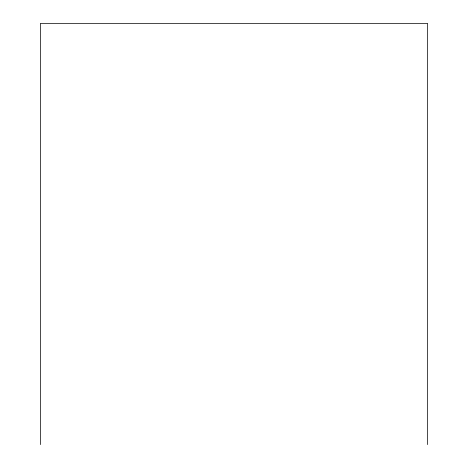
<?xml version="1.0" encoding="UTF-8"?>
<svg xmlns="http://www.w3.org/2000/svg" width="468" height="468" viewBox="0 0 468 468"><rect width="100%" height="100%" fill="white"/><g stroke="black" fill="none" stroke-linecap="round" stroke-linejoin="round"><path stroke-width="0.7" d="M427.6 444.6L427.6 23.4L40.4 23.4L40.4 444.6"/></g></svg>
